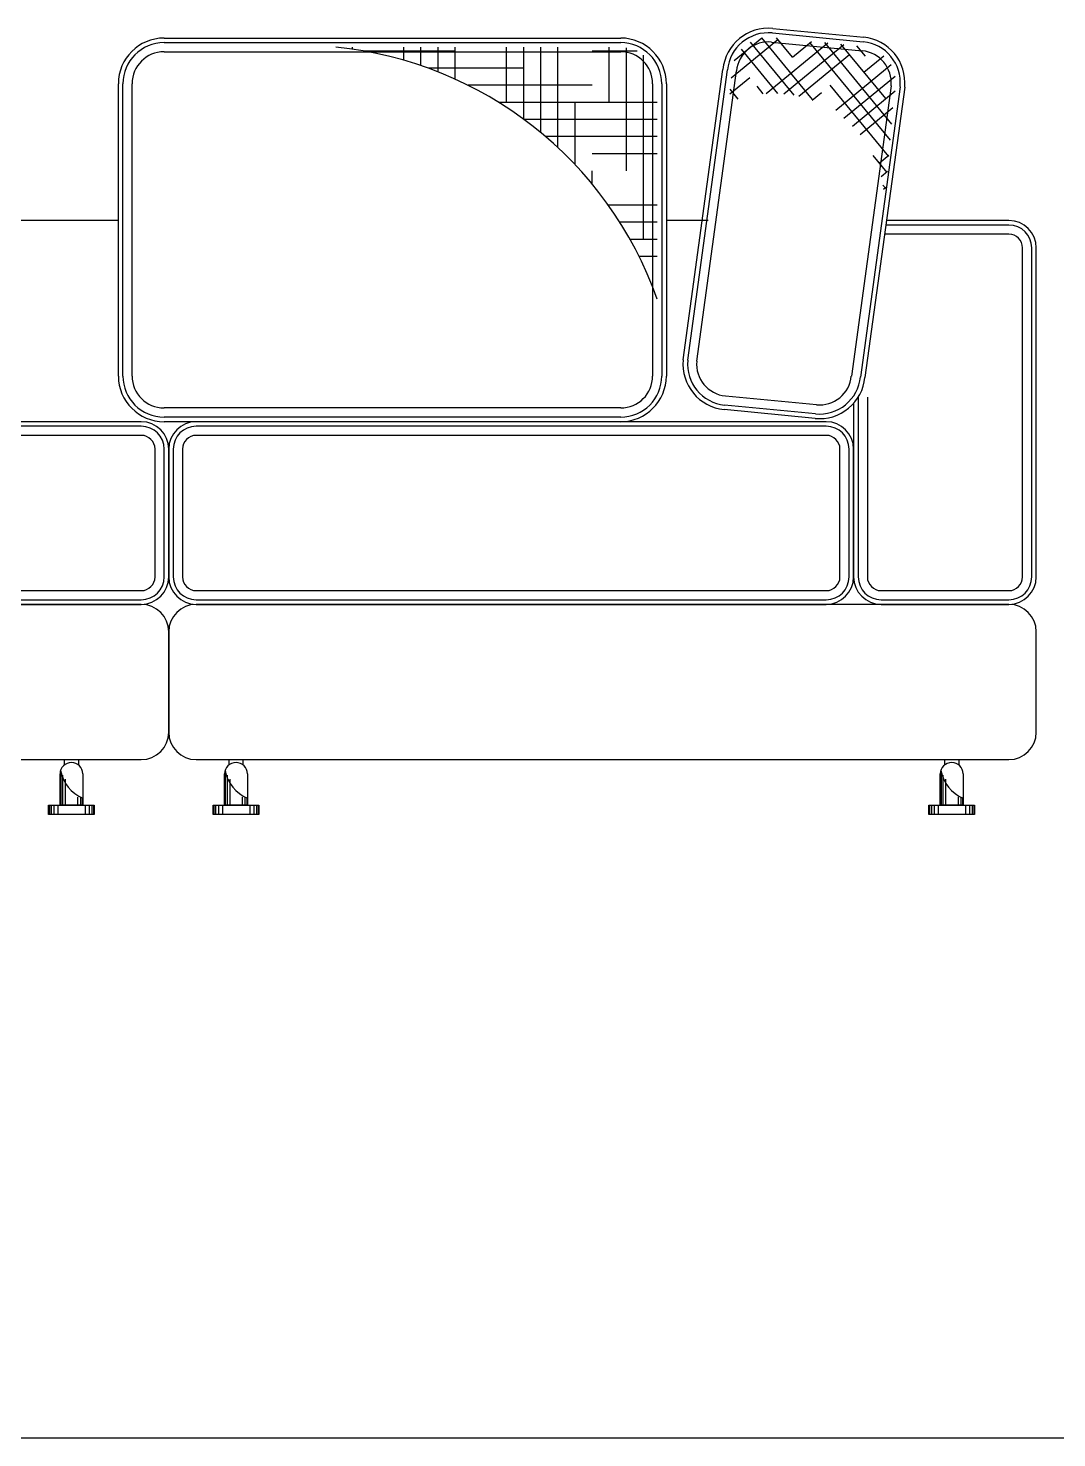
# Model space of a CAD drawing. Header units: millimetres. Extents: x 4532 to 35436, y 20123 to 38427.
# Drawn here: x 14700 to 15826, y 34709 to 36252 of the extents above; entities that cross this region are included whole.
import ezdxf

# ---------------------------------------------------------------- set-up
doc = ezdxf.new("R2010")
doc.units = ezdxf.units.MM
doc.layers.add('www.cad-blocks.net', color=7, linetype='Continuous')

# ---------------------------------------------------------------- blocks, each defined once
blk = doc.blocks.new('A$C7CFE5BBD')
for p, q in [((2447.6, 850), (2947.6, 850)), ((3072, 825.4), (3102.2, 850.2)), ((3157.8, 782.6), (3102.1, 850.2)), ((3114.1, 860.6), (3213.7, 850.9)), ((3135.6, 829.1), (3118.3, 850.2)), ((2653.9, 837.8), (2653.9, 840)), ((2766.4, 835.8), (2666.4, 835.8)), ((2710.1, 825.7), (2710.1, 840)), ((2728.9, 819.8), (2728.9, 840)), ((2747.6, 813), (2747.6, 840)), ((2766.4, 805), (2766.4, 840)), ((2822.6, 779.6), (2822.6, 840)), ((2841.4, 761.2), (2841.4, 840)), ((2860.1, 746.6), (2860.1, 840)), ((2878.9, 730.1), (2878.9, 840)), ((2965.5, 835.8), (2916.4, 835.8)), ((2935.1, 779.6), (2935.1, 840)), ((2953.9, 704.6), (2953.9, 839.5)), ((3068.7, 806.4), (3119.8, 848.4)), ((3119.7, 789.5), (3079.9, 837.9)), ((3137.5, 787.5), (3089.6, 845.7)), ((3107, 789.4), (3174.3, 844.7)), ((3126.3, 789.1), (3191.8, 843)), ((3135.6, 829.1), (3156.7, 846.4)), ((3242.9, 738.1), (3154.9, 845)), ((3244.6, 755.7), (3171.1, 845)), ((3237.8, 783.7), (3188.7, 843.3)), ((3215.7, 830.2), (3206.3, 841.6)), ((2972.6, 629.6), (2972.6, 831.2)), ((3142.7, 786.4), (3198.1, 831.9)), ((3183.3, 771.2), (3243.6, 820.9)), ((3214, 812.6), (3235.9, 830.7)), ((2841.4, 817.1), (2736.8, 817.1)), ((3016, 497.8), (3059.5, 815.7)), ((3067, 788.8), (3089.1, 807)), ((3192, 762.2), (3248.2, 808.4)), ((2397.6, 480), (2397.6, 800)), ((2916.4, 798.3), (2780.6, 798.3)), ((2997.6, 800), (2997.6, 480)), ((3076.2, 783.3), (3067.5, 793.9)), ((3103.8, 789.1), (3097, 797.4)), ((3157.1, 782.1), (3167.4, 790.5)), ((3241.2, 720.5), (3177.1, 798.5)), ((3201.3, 753.7), (3248.2, 792.2)), ((3258.6, 796.3), (3215.1, 478.4)), ((2987.6, 779.6), (2814.2, 779.6)), ((2897.6, 711.5), (2897.6, 779.6)), ((3209.7, 744.3), (3245.7, 774)), ((2987.6, 760.8), (2841.9, 760.8)), ((2987.6, 742.1), (2865.5, 742.1)), ((2987.6, 723.3), (2916.4, 723.3)), ((3239.5, 702.9), (3224.2, 721.5)), ((3230.9, 713.3), (3241.3, 721.8)), ((2916.4, 690.2), (2916.4, 704.6)), ((3232.7, 698.6), (3239.6, 704.2)), ((3237.8, 685.3), (3234.8, 689)), ((3235.5, 684.6), (3237.9, 686.7)), ((2987.6, 667.1), (2934.1, 667.1)), ((2338, 650.3), (2276.5, 650.3)), ((2397.6, 650.3), (2338, 650.3)), ((2987.6, 648.3), (2946.7, 648.3)), ((3043.5, 650.3), (2997.6, 650.3)), ((3372.7, 650.3), (3238.6, 650.3)), ((3372.7, 650.3), (3238.6, 650.3)), ((2987.6, 629.6), (2957.9, 629.6)), ((3402.7, 260), (3402.7, 620.3)), ((2987.6, 610.8), (2967.8, 610.8)), ((3202.7, 450), (3202.7, 260)), ((3160.5, 433.5), (3061, 443.2)), ((2422.7, 430), (1862.2, 430)), ((2947.6, 430), (2447.6, 430)), ((3172.7, 430), (2482.7, 430)), ((2452.7, 260), (2452.7, 400)), ((2452.7, 400), (2452.7, 260)), ((3202.7, 260), (3202.7, 400)), ((2422.7, 230), (2195, 230)), ((2195, 230), (2422.7, 230)), ((2482.7, 230), (3172.7, 230)), ((3372.7, 230), (2482.7, 230)), ((3232.7, 230), (3372.7, 230)), ((2452.7, 90), (2452.7, 200)), ((2452.7, 200), (2452.7, 90)), ((3402.7, 90), (3402.7, 200)), ((2195, 60), (2422.7, 60)), ((2334.5, 47.5), (2334.5, 10)), ((2338.6, 54.2), (2338.6, 60)), ((2353.8, 60), (2353.8, 54.2)), ((2482.7, 60), (3372.7, 60)), ((2514.7, 47.5), (2514.7, 10)), ((2518.8, 54.2), (2518.8, 60)), ((2534, 60), (2534, 54.2)), ((3298.4, 47.5), (3298.4, 10)), ((3302.5, 54.2), (3302.5, 60)), ((3317.7, 60), (3317.7, 54.2)), ((2333.7, 10), (2333.7, 44.3)), ((2336.4, 42.9), (2336.4, 10)), ((2339.3, 38.4), (2339.3, 10)), ((2358.7, 44.3), (2358.7, 10)), ((2513.9, 10), (2513.9, 44.3)), ((2516.6, 42.9), (2516.6, 10)), ((2519.6, 38.4), (2519.6, 10)), ((2538.9, 44.3), (2538.9, 10)), ((3297.6, 10), (3297.6, 44.3)), ((3300.3, 42.9), (3300.3, 10)), ((3303.3, 38.4), (3303.3, 10)), ((3322.6, 44.3), (3322.6, 10)), ((2353, 18.9), (2353, 10)), ((2356, 18.2), (2356, 10)), ((2357.9, 17.9), (2357.9, 10)), ((2533.3, 18.9), (2533.3, 10)), ((2536.2, 18.2), (2536.2, 10)), ((2538.1, 17.9), (2538.1, 10)), ((3317, 18.9), (3317, 10)), ((3319.9, 18.2), (3319.9, 10)), ((3321.8, 17.9), (3321.8, 10)), ((2321.2, 10), (2371.2, 10)), ((2321.2, 0), (2321.2, 10)), ((2371.2, 0), (2321.2, 0)), ((2322, 10), (2322, 0)), ((2323.9, 10), (2323.9, 0)), ((2326.8, 10), (2326.8, 0)), ((2331.3, 10), (2331.3, 0)), ((2358.7, 10), (2333.7, 10)), ((2361.1, 10), (2361.1, 0)), ((2365.5, 10), (2365.5, 0)), ((2368.5, 10), (2368.5, 0)), ((2370.4, 10), (2370.4, 0)), ((2371.2, 10), (2371.2, 0)), ((2501.4, 10), (2551.4, 10)), ((2501.4, 0), (2501.4, 10)), ((2551.4, 0), (2501.4, 0)), ((2502.2, 10), (2502.2, 0)), ((2504.1, 10), (2504.1, 0)), ((2507.1, 10), (2507.1, 0)), ((2511.5, 10), (2511.5, 0)), ((2538.9, 10), (2513.9, 10)), ((2541.4, 10), (2541.4, 0)), ((2545.8, 10), (2545.8, 0)), ((2548.7, 10), (2548.7, 0)), ((2550.6, 10), (2550.6, 0)), ((2551.4, 10), (2551.4, 0)), ((3285.1, 10), (3335.1, 10)), ((3285.1, 0), (3285.1, 10)), ((3335.1, 0), (3285.1, 0)), ((3285.9, 10), (3285.9, 0)), ((3287.8, 10), (3287.8, 0)), ((3290.8, 10), (3290.8, 0)), ((3295.2, 10), (3295.2, 0)), ((3322.6, 10), (3297.6, 10)), ((3325.1, 10), (3325.1, 0)), ((3329.5, 10), (3329.5, 0)), ((3332.4, 10), (3332.4, 0)), ((3334.3, 10), (3334.3, 0)), ((3335.1, 10), (3335.1, 0))]:
    blk.add_line(p, q)
at = {"ltscale": 0.3}
for p, q in [((3113.7, 855.6), (3213.2, 846)), ((2447.6, 845), (2947.6, 845)), ((2447.6, 835), (2947.6, 835)), ((3112.7, 845.7), (3212.2, 836)), ((3021, 497.3), (3064.5, 815.2)), ((3031, 496.3), (3074.5, 814.2)), ((2402.6, 480), (2402.6, 800)), ((2412.6, 480), (2412.6, 800)), ((2982.6, 800), (2982.6, 480)), ((2992.6, 800), (2992.6, 480)), ((3243.7, 797.8), (3200.2, 479.9)), ((3253.6, 796.8), (3210.1, 478.9)), ((3372.7, 635.3), (3236.6, 635.3)), ((3372.7, 645.3), (3237.9, 645.3)), ((3387.7, 260), (3387.7, 620.3)), ((3397.7, 260), (3397.7, 620.3)), ((3161, 438.5), (3061.4, 448.2)), ((3161.9, 448.4), (3062.4, 458.1)), ((3207.7, 456.7), (3207.7, 260)), ((3217.7, 456.7), (3217.7, 260)), ((2947.6, 445), (2447.6, 445)), ((2947.6, 435), (2447.6, 435)), ((2422.7, 425), (1868.8, 425)), ((3172.7, 425), (2482.7, 425)), ((2422.7, 415), (1868.8, 415)), ((3172.7, 415), (2482.7, 415)), ((2437.7, 260), (2437.7, 400)), ((2447.7, 260), (2447.7, 400)), ((2457.7, 400), (2457.7, 260)), ((2467.7, 400), (2467.7, 260)), ((3187.7, 260), (3187.7, 400)), ((3197.7, 260), (3197.7, 400)), ((2195, 245), (2422.7, 245)), ((2195, 235), (2422.7, 235)), ((2482.7, 245), (3172.7, 245)), ((2482.7, 235), (3172.7, 235)), ((3232.7, 245), (3372.7, 245)), ((3232.7, 235), (3372.7, 235))]:
    blk.add_line(p, q, dxfattribs=at)
for centre, radius, start, end in [((2447.6, 800), 50, 90, 180), ((2947.6, 800), 50, 0, 90), ((3109.3, 810.8), 50, 84.4508, 174.4508), ((3208.8, 801.2), 50, 354.4508, 84.4508), ((2594.9, 425.6), 416.4, 19.4076, 84.3954), ((3372.7, 620.3), 30, 0, 90), ((3065.8, 493), 50, 174.4508, 264.4508), ((2447.6, 480), 50, 180, 270), ((2947.6, 480), 50, 270, 0), ((3165.3, 483.3), 50, 264.4508, 354.4508), ((2422.7, 400), 30, 0, 90), ((2482.7, 400), 30, 90, 180), ((3172.7, 400), 30, 0, 90), ((2422.7, 260), 30, 270, 0), ((2482.7, 260), 30, 180, 270), ((3172.7, 260), 30, 270, 0), ((3232.7, 260), 30, 180, 270), ((3372.7, 260), 30, 270, 0), ((2422.7, 200), 30, 0, 90), ((2482.7, 200), 30, 90, 180), ((3372.7, 200), 30, 0, 90), ((2422.7, 90), 30, 270, 0), ((2482.7, 90), 30, 180, 270), ((3372.7, 90), 30, 270, 0), ((2346.2, 44.3), 12.5, 90, 180), ((2374.3, 55.3), 40.6, 190.2087, 247.444), ((2346.2, 44.3), 12.5, 0, 90), ((2526.4, 44.3), 12.5, 90, 180), ((2554.5, 55.3), 40.6, 190.2087, 247.444), ((2526.4, 44.3), 12.5, 0, 90), ((3310.1, 44.3), 12.5, 90, 180), ((3338.2, 55.3), 40.6, 190.2087, 247.444), ((3310.1, 44.3), 12.5, 0, 90)]:
    blk.add_arc(centre, radius, start, end)
for centre, radius, start, end in [((3109.3, 810.8), 45, 84.4508, 174.4508), ((2447.6, 800), 45, 90, 180), ((2447.6, 800), 35, 90, 180), ((2947.6, 800), 45, 0, 90), ((2947.6, 800), 35, 0, 90), ((3109.3, 810.8), 35, 84.4508, 174.5037), ((3208.8, 801.2), 35, 354.5037, 84.4508), ((3208.8, 801.2), 45, 354.4508, 84.4508), ((3372.7, 620.3), 25, 0, 90), ((3372.7, 620.3), 15, 0, 90), ((3065.8, 493), 45, 174.4508, 264.4508), ((3065.8, 493), 35, 174.5037, 264.4508), ((2447.6, 480), 45, 180, 270), ((2447.6, 480), 35, 180, 270), ((2947.6, 480), 45, 270, 0), ((2947.6, 480), 35, 270, 0), ((3165.3, 483.3), 45, 264.4508, 354.4508), ((3165.3, 483.3), 35, 264.4508, 354.5037), ((2422.7, 400), 25, 0, 90), ((2482.7, 400), 25, 90, 180), ((3172.7, 400), 25, 0, 90), ((2422.7, 400), 15, 0, 90), ((2482.7, 400), 15, 90, 180), ((3172.7, 400), 15, 0, 90), ((2422.7, 260), 15, 270, 0), ((2422.7, 260), 25, 270, 0), ((2482.7, 260), 25, 180, 270), ((2482.7, 260), 15, 180, 270), ((3172.7, 260), 25, 270, 0), ((3172.7, 260), 15, 270, 0), ((3232.7, 260), 25, 180, 270), ((3232.7, 260), 15, 180, 270), ((3372.7, 260), 25, 270, 0), ((3372.7, 260), 15, 270, 0)]:
    blk.add_arc(centre, radius, start, end, dxfattribs=at)
blk = doc.blocks.new('FORMAT')
at = {"color": 155, "true_color": 0x546d8e}
blk.add_line((7050.7, 34708.9), (35436.4, 34708.9), dxfattribs=at)

msp = doc.modelspace()

# ---------------------------------------------------------------- block references
msp.add_blockref('A$C7CFE5BBD', (12400.9, 35391.5))

# ---------------------------------------------------------------- next in the draw order: block references
at = {"layer": 'www.cad-blocks.net'}
msp.add_blockref('FORMAT', (0, 0), dxfattribs=at)

doc.saveas('drawing.dxf')
